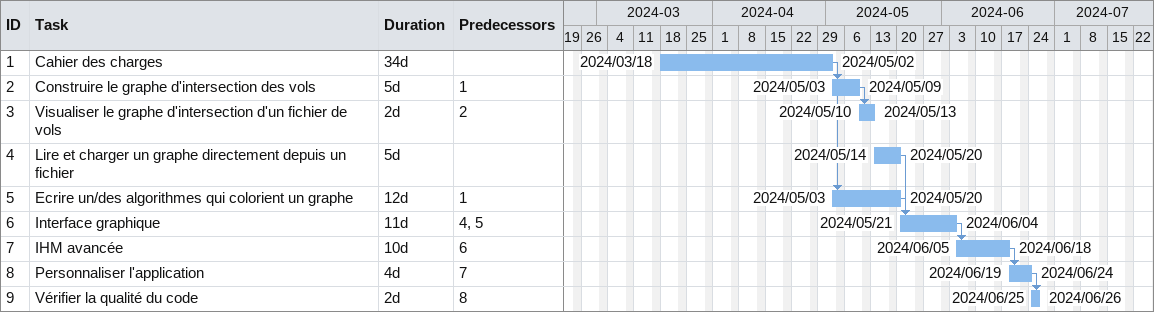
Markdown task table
| ID | Task | Duration | Start | Finish | Predecessors |
|---|---|---|---|---|---|
| 1 | Cahier des charges | 34d | 2024-03-18 | 2024-05-02 |  |
| 2 | Construire le graphe d'intersection des vols | 5d | 2024-05-03 | 2024-05-09 | 1 |
| 3 | Visualiser le graphe d'intersection d'un fichier de vols | 2d | 2024-05-10 | 2024-05-13 | 2 |
| 4 | Lire et charger un graphe directement depuis un fichier | 5d | 2024-05-14 | 2024-05-20 |  |
| 5 | Ecrire un/des algorithmes qui colorient un graphe | 12d | 2024-05-03 | 2024-05-20 | 1 |
| 6 | Interface graphique | 11d | 2024-05-21 | 2024-06-04 | 4, 5 |
| 7 | IHM avancée | 10d | 2024-06-05 | 2024-06-18 | 6 |
| 8 | Personnaliser l'application | 4d | 2024-06-19 | 2024-06-24 | 7 |
| 9 | Vérifier la qualité du code | 2d | 2024-06-25 | 2024-06-26 | 8 |
